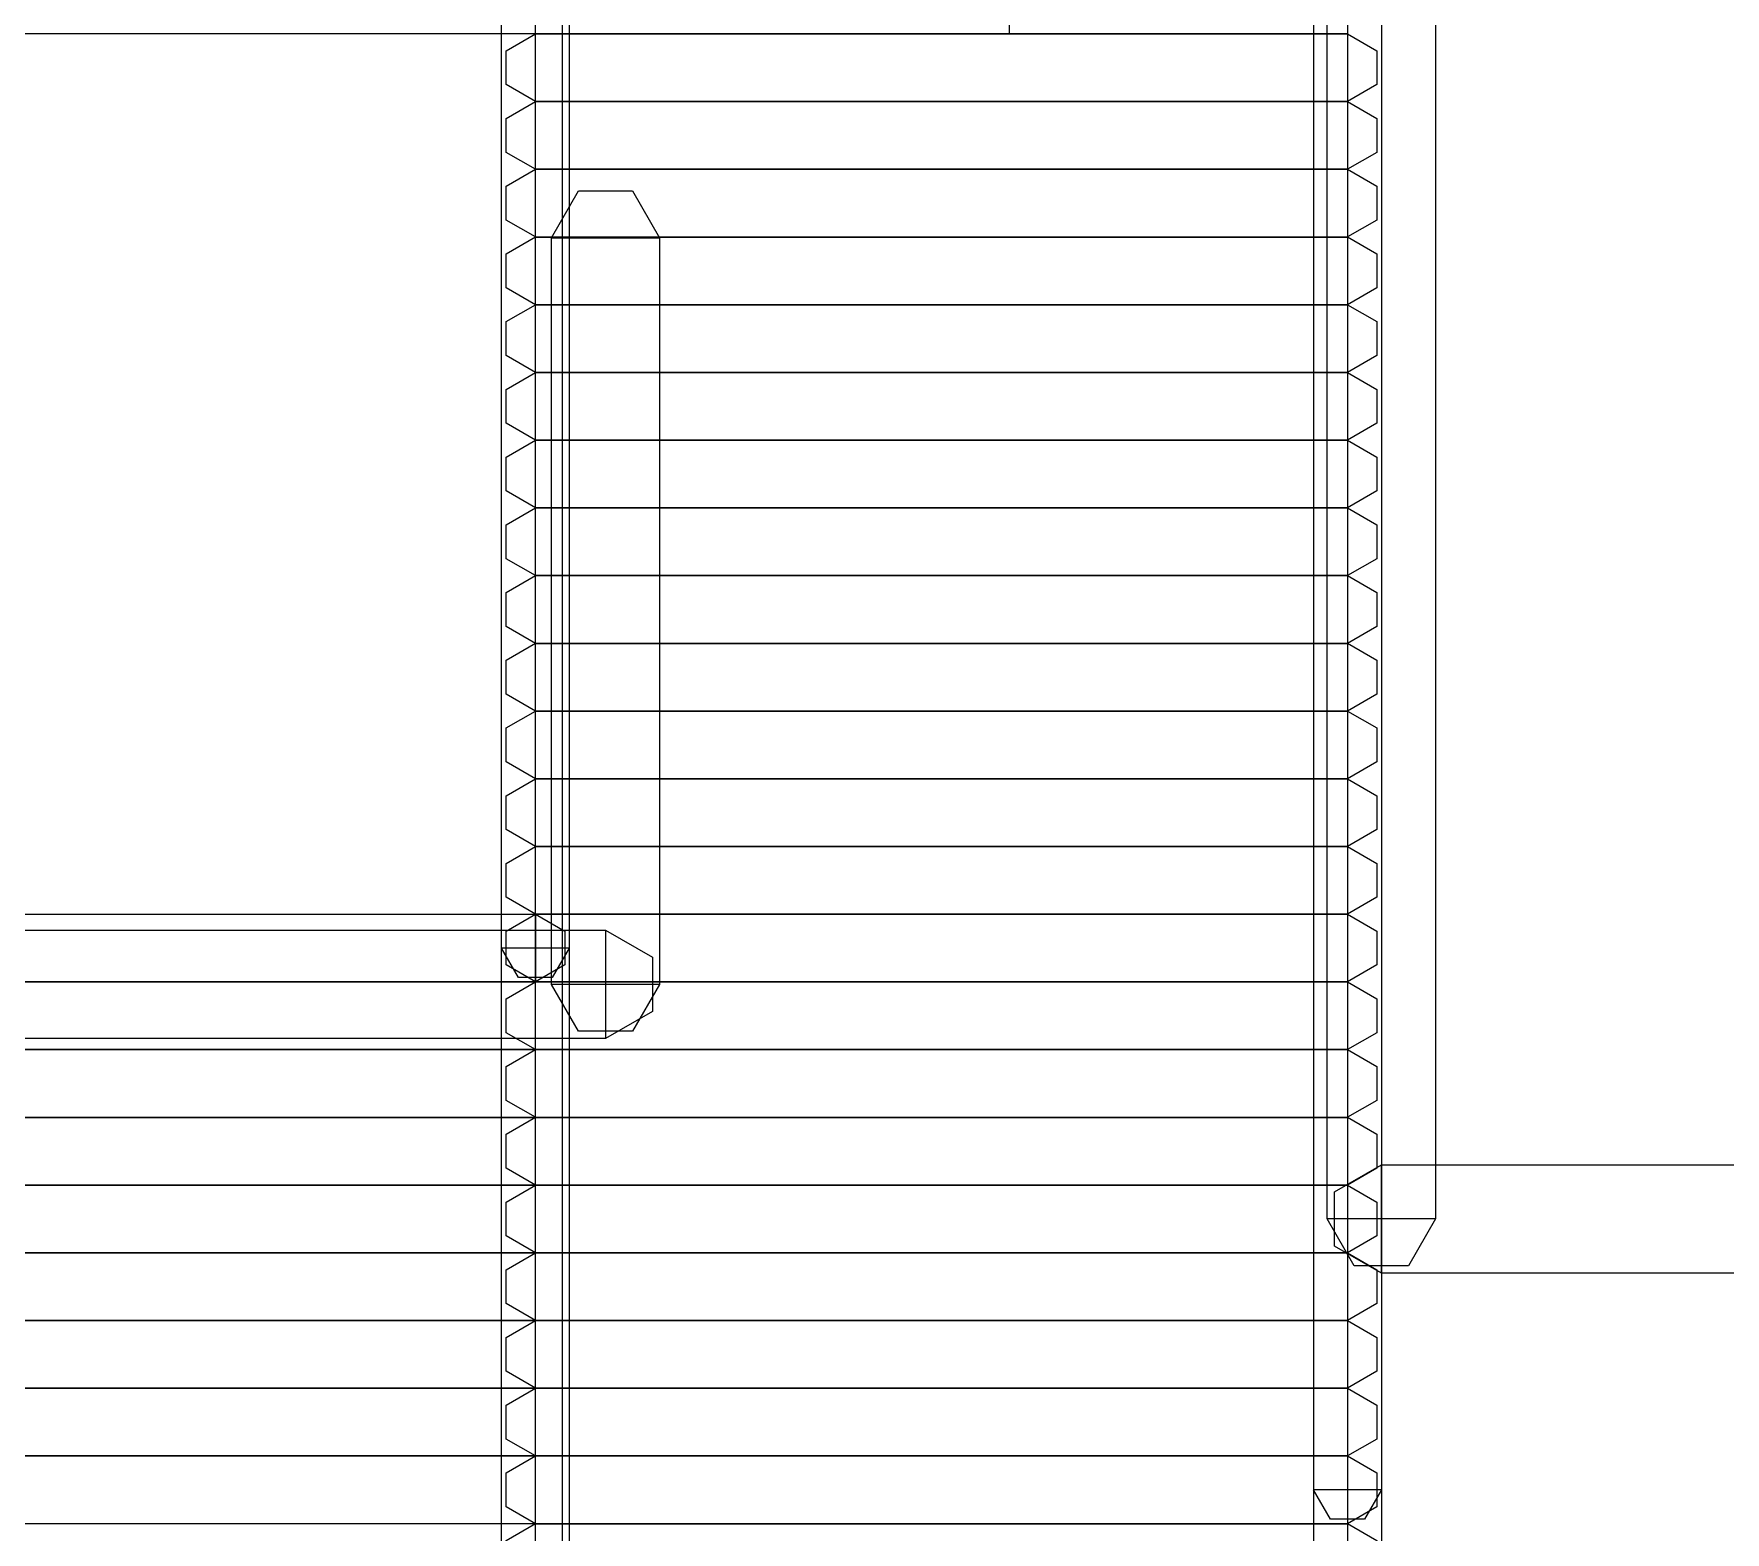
# Model space of a CAD drawing. Extents: x 92.4 to 147.7, y -28.8 to -5.5.
# Drawn here: x 137.473 to 140.647, y -15.321 to -12.511 of the extents above; entities that cross this region are included whole.
import ezdxf

# ---------------------------------------------------------------- set-up
doc = ezdxf.new("R2010")
doc.units = 0
doc.layers.add('LAYER_1', color=7, linetype='CONTINUOUS')

msp = doc.modelspace()

# ---------------------------------------------------------------- linework, layer by layer
at = {"layer": 'LAYER_1'}
msp.add_lwpolyline([(138.4653, -28.8307), (138.4653, -5.4627)], dxfattribs=at)
at = {"layer": 'LAYER_1', "color": 53}
for points in [[(138.478, -17.2737), (138.351, -17.2737), (138.351, -7.1137), (138.478, -7.1137), (138.478, -17.2737)], [(139.875, -7.1137), (140.002, -7.1137), (140.002, -17.2737), (139.875, -17.2737), (139.875, -7.1137)], [(139.875, -9.1457), (140.002, -9.1457), (140.002, -15.2417), (139.875, -15.2417), (139.875, -9.1457)], [(140.1036, -14.7337), (139.9004, -14.7337), (139.9004, -9.6537), (140.1036, -9.6537), (140.1036, -14.7337)], [(138.478, -14.2257), (138.351, -14.2257), (138.351, -10.1617), (138.478, -10.1617), (138.478, -14.2257)], [(139.9385, -12.3842), (139.9385, -12.5112), (138.4145, -12.5112), (138.4145, -12.3842), (139.9385, -12.3842)], [(139.9385, -12.3842), (139.9385, -12.5112), (138.4145, -12.5112), (138.4145, -12.3842), (139.9385, -12.3842)], [(138.4145, -12.6381), (138.3595, -12.6064), (138.3595, -12.5429), (138.4145, -12.5112)], [(138.4145, -12.6381), (138.3595, -12.6064), (138.3595, -12.5429), (138.4145, -12.5112)], [(139.9385, -12.5112), (139.9385, -12.6382), (138.4145, -12.6382), (138.4145, -12.5112), (139.9385, -12.5112)], [(138.4145, -12.5112)], [(139.9385, -12.5112), (139.9385, -12.6382), (138.4145, -12.6382), (138.4145, -12.5112), (139.9385, -12.5112)], [(138.4145, -12.5112)], [(139.9385, -12.5112), (139.9934, -12.5429), (139.9934, -12.6064), (139.9385, -12.6381)], [(139.9385, -12.5112), (139.9934, -12.5429), (139.9934, -12.6064), (139.9385, -12.6381)], [(138.4145, -12.543)], [(138.4145, -12.543)], [(138.4145, -12.5747), (138.4145, -12.5747), (138.4145, -12.5747), (138.4145, -12.5746), (138.4145, -12.5746), (138.4145, -12.5746)], [(138.4145, -12.5747), (138.4145, -12.5747), (138.4145, -12.5747), (138.4145, -12.5746), (138.4145, -12.5746), (138.4145, -12.5746)], [(139.9385, -12.5746), (139.9384, -12.5746), (139.9384, -12.5747), (139.9385, -12.5747)], [(139.9385, -12.5746), (139.9384, -12.5746), (139.9384, -12.5747), (139.9385, -12.5747)], [(139.9385, -12.5747)], [(139.9385, -12.5747)], [(139.9385, -12.6064)], [(139.9385, -12.6064)], [(138.4145, -12.7651), (138.3595, -12.7334), (138.3595, -12.6699), (138.4145, -12.6381)], [(138.4145, -12.7651), (138.3595, -12.7334), (138.3595, -12.6699), (138.4145, -12.6381)], [(138.4145, -12.6381)], [(138.4145, -12.6381)], [(139.9385, -12.6382), (139.9385, -12.7652), (138.4145, -12.7652), (138.4145, -12.6382), (139.9385, -12.6382)], [(139.9385, -12.6382), (139.9385, -12.7652), (138.4145, -12.7652), (138.4145, -12.6382), (139.9385, -12.6382)], [(139.9385, -12.6381)], [(139.9385, -12.6381), (139.9934, -12.6699), (139.9934, -12.7334), (139.9385, -12.7651)], [(139.9385, -12.6381)], [(139.9385, -12.6381), (139.9934, -12.6699), (139.9934, -12.7334), (139.9385, -12.7651)], [(138.4145, -12.6699)], [(138.4145, -12.6699)], [(138.4145, -12.7016), (138.4145, -12.7016), (138.4145, -12.7016), (138.4145, -12.7016), (138.4145, -12.7016), (138.4145, -12.7016), (138.4145, -12.7016)], [(138.4145, -12.7016), (138.4145, -12.7016), (138.4145, -12.7016), (138.4145, -12.7016), (138.4145, -12.7016), (138.4145, -12.7016), (138.4145, -12.7016)], [(139.9385, -12.7016), (139.9385, -12.7016), (139.9385, -12.7016), (139.9385, -12.7016), (139.9385, -12.7016), (139.9385, -12.7016), (139.9385, -12.7016)], [(139.9385, -12.7016), (139.9385, -12.7016), (139.9385, -12.7016), (139.9385, -12.7016), (139.9385, -12.7016), (139.9385, -12.7016), (139.9385, -12.7016)], [(139.9385, -12.7017)], [(139.9385, -12.7017)], [(139.9385, -12.7334)], [(139.9385, -12.7334)], [(138.4145, -12.8921), (138.3595, -12.8604), (138.3595, -12.7969), (138.4145, -12.7651)], [(138.4145, -12.8921), (138.3595, -12.8604), (138.3595, -12.7969), (138.4145, -12.7651)], [(138.4145, -12.7651)], [(138.4145, -12.7651)], [(139.9385, -12.7652), (139.9385, -12.8922), (138.4145, -12.8922), (138.4145, -12.7652), (139.9385, -12.7652)], [(139.9385, -12.7652), (139.9385, -12.8922), (138.4145, -12.8922), (138.4145, -12.7652), (139.9385, -12.7652)], [(139.9385, -12.7651)], [(139.9385, -12.7651), (139.9934, -12.7969), (139.9934, -12.8604), (139.9385, -12.8921)], [(139.9385, -12.7651)], [(139.9385, -12.7651), (139.9934, -12.7969), (139.9934, -12.8604), (139.9385, -12.8921)], [(138.4145, -12.7969)], [(138.4145, -12.7969)], [(138.4445, -12.8937), (138.4953, -12.8057), (138.5969, -12.8057), (138.6477, -12.8937)], [(138.4145, -12.8286), (138.4145, -12.8286), (138.4145, -12.8286), (138.4145, -12.8286), (138.4145, -12.8286), (138.4145, -12.8286), (138.4145, -12.8286)], [(138.4145, -12.8286), (138.4145, -12.8286), (138.4145, -12.8286), (138.4145, -12.8286), (138.4145, -12.8286), (138.4145, -12.8286), (138.4145, -12.8286)], [(139.9385, -12.8286), (139.9385, -12.8286), (139.9385, -12.8286), (139.9385, -12.8286), (139.9385, -12.8286), (139.9385, -12.8286), (139.9385, -12.8286)], [(139.9385, -12.8286), (139.9385, -12.8286), (139.9385, -12.8286), (139.9385, -12.8286), (139.9385, -12.8286), (139.9385, -12.8286), (139.9385, -12.8286)], [(139.9385, -12.8287)], [(139.9385, -12.8287)], [(139.9385, -12.8604)], [(139.9385, -12.8604)], [(138.4145, -13.0192), (138.3594, -12.9874), (138.3594, -12.9239), (138.4145, -12.8921)], [(138.4145, -13.0192), (138.3594, -12.9874), (138.3594, -12.9239), (138.4145, -12.8921)], [(138.4145, -12.8921)], [(138.4145, -12.8921)], [(139.9385, -12.8922), (139.9385, -13.0192), (138.4145, -13.0192), (138.4145, -12.8922), (139.9385, -12.8922)], [(139.9385, -12.8922), (139.9385, -13.0192), (138.4145, -13.0192), (138.4145, -12.8922), (139.9385, -12.8922)], [(138.4445, -12.8937), (138.6477, -12.8937), (138.6477, -14.2937), (138.4445, -14.2937), (138.4445, -12.8937)], [(138.5461, -12.8937)], [(138.5461, -12.8937), (138.5461, -12.8937), (138.5461, -12.8937), (138.5461, -12.8937), (138.5461, -12.8937), (138.5461, -12.8937), (138.5461, -12.8937)], [(138.5969, -12.8937)], [(138.6477, -12.8937)], [(139.9385, -12.8921)], [(139.9385, -12.8921), (139.9935, -12.9239), (139.9935, -12.9874), (139.9385, -13.0192)], [(139.9385, -12.8921)], [(139.9385, -12.8921), (139.9935, -12.9239), (139.9935, -12.9874), (139.9385, -13.0192)], [(138.4145, -12.9239)], [(138.4145, -12.9239)], [(138.4145, -12.9556), (138.4144, -12.9556), (138.4144, -12.9557), (138.4145, -12.9557)], [(138.4145, -12.9556), (138.4144, -12.9556), (138.4144, -12.9557), (138.4145, -12.9557)], [(139.9385, -12.9557), (139.9385, -12.9557), (139.9385, -12.9557), (139.9385, -12.9556), (139.9385, -12.9556), (139.9385, -12.9556)], [(139.9385, -12.9557), (139.9385, -12.9557), (139.9385, -12.9557), (139.9385, -12.9556), (139.9385, -12.9556), (139.9385, -12.9556)], [(139.9385, -12.9557)], [(139.9385, -12.9557)], [(139.9385, -12.9875)], [(139.9385, -12.9875)], [(138.4145, -13.1461), (138.3595, -13.1144), (138.3595, -13.0509), (138.4145, -13.0191)], [(138.4145, -13.1461), (138.3595, -13.1144), (138.3595, -13.0509), (138.4145, -13.0191)], [(138.4145, -13.0191)], [(138.4145, -13.0191)], [(139.9385, -13.0192), (139.9385, -13.1462), (138.4145, -13.1462), (138.4145, -13.0192), (139.9385, -13.0192)], [(139.9385, -13.0192), (139.9385, -13.1462), (138.4145, -13.1462), (138.4145, -13.0192), (139.9385, -13.0192)], [(139.9385, -13.0191), (139.9934, -13.0509), (139.9934, -13.1144), (139.9385, -13.1461)], [(139.9385, -13.0191), (139.9934, -13.0509), (139.9934, -13.1144), (139.9385, -13.1461)], [(139.9385, -13.0192)], [(139.9385, -13.0192)], [(138.4145, -13.0509)], [(138.4145, -13.0509)], [(138.4145, -13.0826), (138.4145, -13.0826), (138.4145, -13.0826), (138.4145, -13.0826), (138.4145, -13.0826), (138.4145, -13.0826), (138.4145, -13.0826)], [(138.4145, -13.0826), (138.4145, -13.0826), (138.4145, -13.0826), (138.4145, -13.0826), (138.4145, -13.0826), (138.4145, -13.0826), (138.4145, -13.0826)], [(139.9385, -13.0826), (139.9385, -13.0826), (139.9385, -13.0826), (139.9385, -13.0826), (139.9385, -13.0826), (139.9385, -13.0826), (139.9385, -13.0826)], [(139.9385, -13.0826), (139.9385, -13.0826), (139.9385, -13.0826), (139.9385, -13.0826), (139.9385, -13.0826), (139.9385, -13.0826), (139.9385, -13.0826)], [(139.9385, -13.0827)], [(139.9385, -13.0827)], [(139.9385, -13.1144)], [(139.9385, -13.1144)], [(138.4145, -13.2732), (138.3594, -13.2414), (138.3594, -13.1779), (138.4145, -13.1461)], [(138.4145, -13.2732), (138.3594, -13.2414), (138.3594, -13.1779), (138.4145, -13.1461)], [(138.4145, -13.1461)], [(138.4145, -13.1461)], [(139.9385, -13.1462), (139.9385, -13.2732), (138.4145, -13.2732), (138.4145, -13.1462), (139.9385, -13.1462)], [(139.9385, -13.1462), (139.9385, -13.2732), (138.4145, -13.2732), (138.4145, -13.1462), (139.9385, -13.1462)], [(139.9385, -13.1461)], [(139.9385, -13.1461), (139.9935, -13.1779), (139.9935, -13.2414), (139.9385, -13.2732)], [(139.9385, -13.1461)], [(139.9385, -13.1461), (139.9935, -13.1779), (139.9935, -13.2414), (139.9385, -13.2732)], [(138.4145, -13.1779)], [(138.4145, -13.1779)], [(138.4145, -13.2096), (138.4144, -13.2096), (138.4144, -13.2097), (138.4145, -13.2097)], [(138.4145, -13.2096), (138.4144, -13.2096), (138.4144, -13.2097), (138.4145, -13.2097)], [(139.9385, -13.2097), (139.9385, -13.2097), (139.9385, -13.2097), (139.9385, -13.2096), (139.9385, -13.2096), (139.9385, -13.2096)], [(139.9385, -13.2097), (139.9385, -13.2097), (139.9385, -13.2097), (139.9385, -13.2096), (139.9385, -13.2096), (139.9385, -13.2096)], [(139.9385, -13.2097)], [(139.9385, -13.2097)], [(139.9385, -13.2415)], [(139.9385, -13.2415)], [(138.4145, -13.4001), (138.3595, -13.3684), (138.3595, -13.3049), (138.4145, -13.2731)], [(138.4145, -13.4001), (138.3595, -13.3684), (138.3595, -13.3049), (138.4145, -13.2731)], [(138.4145, -13.2731)], [(138.4145, -13.2731)], [(139.9385, -13.2732), (139.9385, -13.4002), (138.4145, -13.4002), (138.4145, -13.2732), (139.9385, -13.2732)], [(139.9385, -13.2732), (139.9385, -13.4002), (138.4145, -13.4002), (138.4145, -13.2732), (139.9385, -13.2732)], [(139.9385, -13.2731), (139.9934, -13.3049), (139.9934, -13.3684), (139.9385, -13.4001)], [(139.9385, -13.2731), (139.9934, -13.3049), (139.9934, -13.3684), (139.9385, -13.4001)], [(139.9385, -13.2732)], [(139.9385, -13.2732)], [(138.4145, -13.3049)], [(138.4145, -13.3049)], [(138.4145, -13.3366), (138.4145, -13.3366), (138.4145, -13.3366), (138.4145, -13.3366), (138.4145, -13.3366), (138.4145, -13.3366), (138.4145, -13.3366)], [(138.4145, -13.3366), (138.4145, -13.3366), (138.4145, -13.3366), (138.4145, -13.3366), (138.4145, -13.3366), (138.4145, -13.3366), (138.4145, -13.3366)], [(139.9385, -13.3366), (139.9385, -13.3366), (139.9385, -13.3366), (139.9385, -13.3366), (139.9385, -13.3366), (139.9385, -13.3366), (139.9385, -13.3366)], [(139.9385, -13.3366), (139.9385, -13.3366), (139.9385, -13.3366), (139.9385, -13.3366), (139.9385, -13.3366), (139.9385, -13.3366), (139.9385, -13.3366)], [(139.9385, -13.3367)], [(139.9385, -13.3367)], [(139.9385, -13.3684)], [(139.9385, -13.3684)], [(138.4145, -13.5271), (138.3595, -13.4954), (138.3595, -13.4319), (138.4145, -13.4001)], [(138.4145, -13.5271), (138.3595, -13.4954), (138.3595, -13.4319), (138.4145, -13.4001)], [(138.4145, -13.4001)], [(138.4145, -13.4001)], [(139.9385, -13.4002), (139.9385, -13.5272), (138.4145, -13.5272), (138.4145, -13.4002), (139.9385, -13.4002)], [(139.9385, -13.4002), (139.9385, -13.5272), (138.4145, -13.5272), (138.4145, -13.4002), (139.9385, -13.4002)], [(139.9385, -13.4001)], [(139.9385, -13.4001), (139.9934, -13.4319), (139.9934, -13.4954), (139.9385, -13.5271)], [(139.9385, -13.4001)], [(139.9385, -13.4001), (139.9934, -13.4319), (139.9934, -13.4954), (139.9385, -13.5271)], [(138.4145, -13.4319)], [(138.4145, -13.4319)], [(138.4145, -13.4636), (138.4145, -13.4636), (138.4145, -13.4636), (138.4145, -13.4636), (138.4145, -13.4636), (138.4145, -13.4636), (138.4145, -13.4636)], [(138.4145, -13.4636), (138.4145, -13.4636), (138.4145, -13.4636), (138.4145, -13.4636), (138.4145, -13.4636), (138.4145, -13.4636), (138.4145, -13.4636)], [(139.9385, -13.4636), (139.9385, -13.4636), (139.9385, -13.4636), (139.9385, -13.4636), (139.9385, -13.4636), (139.9385, -13.4636), (139.9385, -13.4636)], [(139.9385, -13.4636), (139.9385, -13.4636), (139.9385, -13.4636), (139.9385, -13.4636), (139.9385, -13.4636), (139.9385, -13.4636), (139.9385, -13.4636)], [(139.9385, -13.4637)], [(139.9385, -13.4637)], [(139.9385, -13.4954)], [(139.9385, -13.4954)], [(138.4145, -13.6542), (138.3594, -13.6224), (138.3594, -13.5589), (138.4145, -13.5271)], [(138.4145, -13.6542), (138.3594, -13.6224), (138.3594, -13.5589), (138.4145, -13.5271)], [(138.4145, -13.5271)], [(138.4145, -13.5271)], [(139.9385, -13.5272), (139.9385, -13.6542), (138.4145, -13.6542), (138.4145, -13.5272), (139.9385, -13.5272)], [(139.9385, -13.5272), (139.9385, -13.6542), (138.4145, -13.6542), (138.4145, -13.5272), (139.9385, -13.5272)], [(139.9385, -13.5271)], [(139.9385, -13.5271), (139.9935, -13.5589), (139.9935, -13.6224), (139.9385, -13.6542)], [(139.9385, -13.5271)], [(139.9385, -13.5271), (139.9935, -13.5589), (139.9935, -13.6224), (139.9385, -13.6542)], [(138.4145, -13.5589)], [(138.4145, -13.5589)], [(138.4145, -13.5906), (138.4144, -13.5906), (138.4144, -13.5907), (138.4145, -13.5907)], [(138.4145, -13.5906), (138.4144, -13.5906), (138.4144, -13.5907), (138.4145, -13.5907)], [(139.9385, -13.5907), (139.9385, -13.5907), (139.9385, -13.5907), (139.9385, -13.5906), (139.9385, -13.5906), (139.9385, -13.5906)], [(139.9385, -13.5907), (139.9385, -13.5907), (139.9385, -13.5907), (139.9385, -13.5906), (139.9385, -13.5906), (139.9385, -13.5906)], [(139.9385, -13.5907)], [(139.9385, -13.5907)], [(139.9385, -13.6225)], [(139.9385, -13.6225)], [(138.4145, -13.7811), (138.3595, -13.7494), (138.3595, -13.6859), (138.4145, -13.6541)], [(138.4145, -13.7811), (138.3595, -13.7494), (138.3595, -13.6859), (138.4145, -13.6541)], [(138.4145, -13.6541)], [(138.4145, -13.6541)], [(139.9385, -13.6542), (139.9385, -13.7812), (138.4145, -13.7812), (138.4145, -13.6542), (139.9385, -13.6542)], [(139.9385, -13.6542), (139.9385, -13.7812), (138.4145, -13.7812), (138.4145, -13.6542), (139.9385, -13.6542)], [(139.9385, -13.6541), (139.9934, -13.6859), (139.9934, -13.7494), (139.9385, -13.7811)], [(139.9385, -13.6541), (139.9934, -13.6859), (139.9934, -13.7494), (139.9385, -13.7811)], [(139.9385, -13.6542)], [(139.9385, -13.6542)], [(138.4145, -13.6859)], [(138.4145, -13.6859)], [(138.4145, -13.7176), (138.4145, -13.7176), (138.4145, -13.7176), (138.4145, -13.7176), (138.4145, -13.7176), (138.4145, -13.7176), (138.4145, -13.7176)], [(138.4145, -13.7176), (138.4145, -13.7176), (138.4145, -13.7176), (138.4145, -13.7176), (138.4145, -13.7176), (138.4145, -13.7176), (138.4145, -13.7176)], [(139.9385, -13.7176), (139.9385, -13.7176), (139.9385, -13.7176), (139.9385, -13.7176), (139.9385, -13.7176), (139.9385, -13.7176), (139.9385, -13.7176)], [(139.9385, -13.7176), (139.9385, -13.7176), (139.9385, -13.7176), (139.9385, -13.7176), (139.9385, -13.7176), (139.9385, -13.7176), (139.9385, -13.7176)], [(139.9385, -13.7177)], [(139.9385, -13.7177)], [(139.9385, -13.7494)], [(139.9385, -13.7494)], [(138.4145, -13.9081), (138.3595, -13.8764), (138.3595, -13.8129), (138.4145, -13.7811)], [(138.4145, -13.9081), (138.3595, -13.8764), (138.3595, -13.8129), (138.4145, -13.7811)], [(138.4145, -13.7811)], [(138.4145, -13.7811)], [(139.9385, -13.7812), (139.9385, -13.9082), (138.4145, -13.9082), (138.4145, -13.7812), (139.9385, -13.7812)], [(139.9385, -13.7812), (139.9385, -13.9082), (138.4145, -13.9082), (138.4145, -13.7812), (139.9385, -13.7812)], [(139.9385, -13.7811)], [(139.9385, -13.7811), (139.9934, -13.8129), (139.9934, -13.8764), (139.9385, -13.9081)], [(139.9385, -13.7811)], [(139.9385, -13.7811), (139.9934, -13.8129), (139.9934, -13.8764), (139.9385, -13.9081)], [(138.4145, -13.8129)], [(138.4145, -13.8129)], [(138.4145, -13.8446), (138.4145, -13.8446), (138.4145, -13.8446), (138.4145, -13.8446), (138.4145, -13.8446), (138.4145, -13.8446), (138.4145, -13.8446)], [(138.4145, -13.8446), (138.4145, -13.8446), (138.4145, -13.8446), (138.4145, -13.8446), (138.4145, -13.8446), (138.4145, -13.8446), (138.4145, -13.8446)], [(139.9385, -13.8446), (139.9385, -13.8446), (139.9385, -13.8446), (139.9385, -13.8446), (139.9385, -13.8446), (139.9385, -13.8446), (139.9385, -13.8446)], [(139.9385, -13.8446), (139.9385, -13.8446), (139.9385, -13.8446), (139.9385, -13.8446), (139.9385, -13.8446), (139.9385, -13.8446), (139.9385, -13.8446)], [(139.9385, -13.8447)], [(139.9385, -13.8447)], [(139.9385, -13.8764)], [(139.9385, -13.8764)], [(138.4145, -14.0352), (138.3594, -14.0034), (138.3594, -13.9399), (138.4145, -13.9081)], [(138.4145, -14.0352), (138.3594, -14.0034), (138.3594, -13.9399), (138.4145, -13.9081)], [(138.4145, -13.9081)], [(138.4145, -13.9081)], [(139.9385, -13.9082), (139.9385, -14.0352), (138.4145, -14.0352), (138.4145, -13.9082), (139.9385, -13.9082)], [(139.9385, -13.9082), (139.9385, -14.0352), (138.4145, -14.0352), (138.4145, -13.9082), (139.9385, -13.9082)], [(139.9385, -13.9081)], [(139.9385, -13.9081), (139.9935, -13.9399), (139.9935, -14.0034), (139.9385, -14.0352)], [(139.9385, -13.9081)], [(139.9385, -13.9081), (139.9935, -13.9399), (139.9935, -14.0034), (139.9385, -14.0352)], [(138.4145, -13.9399)], [(138.4145, -13.9399)], [(138.4145, -13.9716), (138.4144, -13.9716), (138.4144, -13.9717), (138.4145, -13.9717)], [(138.4145, -13.9716), (138.4144, -13.9716), (138.4144, -13.9717), (138.4145, -13.9717)], [(139.9385, -13.9717), (139.9385, -13.9717), (139.9385, -13.9717), (139.9385, -13.9716), (139.9385, -13.9716), (139.9385, -13.9716)], [(139.9385, -13.9717), (139.9385, -13.9717), (139.9385, -13.9717), (139.9385, -13.9716), (139.9385, -13.9716), (139.9385, -13.9716)], [(139.9385, -13.9717)], [(139.9385, -13.9717)], [(139.9385, -14.0035)], [(139.9385, -14.0035)], [(138.4145, -14.1621), (138.3595, -14.1304), (138.3595, -14.0669), (138.4145, -14.0351)], [(138.4145, -14.1621), (138.3595, -14.1304), (138.3595, -14.0669), (138.4145, -14.0351)], [(138.4145, -14.0351)], [(138.4145, -14.0351)], [(139.9385, -14.0352), (139.9385, -14.1622), (138.4145, -14.1622), (138.4145, -14.0352), (139.9385, -14.0352)], [(139.9385, -14.0352), (139.9385, -14.1622), (138.4145, -14.1622), (138.4145, -14.0352), (139.9385, -14.0352)], [(139.9385, -14.0351), (139.9934, -14.0669), (139.9934, -14.1304), (139.9385, -14.1621)], [(139.9385, -14.0351), (139.9934, -14.0669), (139.9934, -14.1304), (139.9385, -14.1621)], [(139.9385, -14.0352)], [(139.9385, -14.0352)], [(138.4145, -14.0669)], [(138.4145, -14.0669)], [(138.4145, -14.0986), (138.4145, -14.0986), (138.4145, -14.0986), (138.4145, -14.0986), (138.4145, -14.0986), (138.4145, -14.0986), (138.4145, -14.0986)], [(138.4145, -14.0986), (138.4145, -14.0986), (138.4145, -14.0986), (138.4145, -14.0986), (138.4145, -14.0986), (138.4145, -14.0986), (138.4145, -14.0986)], [(139.9385, -14.0986), (139.9385, -14.0986), (139.9385, -14.0986), (139.9385, -14.0986), (139.9385, -14.0986), (139.9385, -14.0986), (139.9385, -14.0986)], [(139.9385, -14.0986), (139.9385, -14.0986), (139.9385, -14.0986), (139.9385, -14.0986), (139.9385, -14.0986), (139.9385, -14.0986), (139.9385, -14.0986)], [(139.9385, -14.0987)], [(139.9385, -14.0987)], [(139.9385, -14.1304)], [(139.9385, -14.1304)], [(134.6045, -14.2892), (134.6045, -14.1622), (138.4145, -14.1622), (138.4145, -14.2892), (134.6045, -14.2892)], [(139.9385, -14.1622), (139.9385, -14.2892), (134.6045, -14.2892), (134.6045, -14.1622), (139.9385, -14.1622)], [(138.4145, -14.2892), (138.3594, -14.2574), (138.3594, -14.1939), (138.4145, -14.1621)], [(138.4145, -14.1621), (138.4695, -14.1939), (138.4695, -14.2574), (138.4145, -14.2892)], [(138.4145, -14.1621)], [(139.9385, -14.1622), (139.9385, -14.2892), (138.4145, -14.2892), (138.4145, -14.1622), (139.9385, -14.1622)], [(139.9385, -14.1621)], [(139.9385, -14.1621), (139.9935, -14.1939), (139.9935, -14.2574), (139.9385, -14.2892)], [(139.9385, -14.1621)], [(139.9385, -14.1621), (139.9935, -14.1939), (139.9935, -14.2574), (139.9385, -14.2892)], [(135.9461, -14.3953), (135.9461, -14.1921), (138.5461, -14.1921), (138.5461, -14.3953), (135.9461, -14.3953)], [(138.4145, -14.1939)], [(138.5461, -14.1921), (138.634, -14.2429), (138.634, -14.3445), (138.5461, -14.3953)], [(138.351, -14.2257)], [(138.478, -14.2257), (138.4463, -14.2806), (138.3828, -14.2806), (138.351, -14.2257)], [(138.3828, -14.2257)], [(138.4145, -14.2256), (138.4144, -14.2256), (138.4144, -14.2257), (138.4145, -14.2257)], [(138.4145, -14.2257), (138.4145, -14.2257), (138.4145, -14.2257), (138.4145, -14.2256), (138.4145, -14.2256), (138.4145, -14.2256)], [(138.4145, -14.2257)], [(138.4145, -14.2257), (138.4145, -14.2257), (138.4145, -14.2257), (138.4145, -14.2257), (138.4145, -14.2257), (138.4145, -14.2257), (138.4145, -14.2257)], [(139.9385, -14.2257), (139.9385, -14.2257), (139.9385, -14.2257), (139.9385, -14.2256), (139.9385, -14.2256), (139.9385, -14.2256)], [(139.9385, -14.2257), (139.9385, -14.2257), (139.9385, -14.2257), (139.9385, -14.2256), (139.9385, -14.2256), (139.9385, -14.2256)], [(139.9385, -14.2257)], [(139.9385, -14.2257)], [(138.4145, -14.2575)], [(139.9385, -14.2575)], [(139.9385, -14.2575)], [(139.9385, -14.2892), (139.9385, -14.4162), (134.6045, -14.4162), (134.6045, -14.2892), (139.9385, -14.2892)], [(138.4145, -14.4161), (138.3595, -14.3844), (138.3595, -14.3209), (138.4145, -14.2891)], [(138.4145, -14.2891)], [(138.4145, -14.2892)], [(139.9385, -14.2892), (139.9385, -14.4162), (138.4145, -14.4162), (138.4145, -14.2892), (139.9385, -14.2892)], [(138.4445, -14.2937)], [(138.6477, -14.2937), (138.5969, -14.3816), (138.4953, -14.3816), (138.4445, -14.2937)], [(138.4953, -14.2937)], [(138.5461, -14.2937), (138.5461, -14.2937), (138.5461, -14.2937), (138.5461, -14.2937), (138.5461, -14.2937), (138.5461, -14.2937), (138.5461, -14.2937)], [(138.5461, -14.2937), (138.5461, -14.2937), (138.5461, -14.2937), (138.5461, -14.2937), (138.5461, -14.2937), (138.5461, -14.2937), (138.5461, -14.2937)], [(139.9385, -14.2891), (139.9934, -14.3209), (139.9934, -14.3844), (139.9385, -14.4161)], [(139.9385, -14.2891), (139.9934, -14.3209), (139.9934, -14.3844), (139.9385, -14.4161)], [(139.9385, -14.2892)], [(139.9385, -14.2892)], [(138.4145, -14.3209)], [(138.5461, -14.3445)], [(138.4145, -14.3526), (138.4145, -14.3526), (138.4145, -14.3526), (138.4145, -14.3526), (138.4145, -14.3526), (138.4145, -14.3526), (138.4145, -14.3526)], [(139.9385, -14.3526), (139.9385, -14.3526), (139.9385, -14.3526), (139.9385, -14.3526), (139.9385, -14.3526), (139.9385, -14.3526), (139.9385, -14.3526)], [(139.9385, -14.3526), (139.9385, -14.3526), (139.9385, -14.3526), (139.9385, -14.3526), (139.9385, -14.3526), (139.9385, -14.3526), (139.9385, -14.3526)], [(139.9385, -14.3527)], [(139.9385, -14.3527)], [(138.5461, -14.3953)], [(139.9385, -14.3844)], [(139.9385, -14.3844)], [(139.9385, -14.4162), (139.9385, -14.5432), (134.6045, -14.5432), (134.6045, -14.4162), (139.9385, -14.4162)], [(138.4145, -14.5431), (138.3595, -14.5114), (138.3595, -14.4479), (138.4145, -14.4161)], [(138.4145, -14.4161)], [(139.9385, -14.4162), (139.9385, -14.5432), (138.4145, -14.5432), (138.4145, -14.4162), (139.9385, -14.4162)], [(139.9385, -14.4161)], [(139.9385, -14.4161), (139.9934, -14.4479), (139.9934, -14.5114), (139.9385, -14.5431)], [(139.9385, -14.4161)], [(139.9385, -14.4161), (139.9934, -14.4479), (139.9934, -14.5114), (139.9385, -14.5431)], [(138.4145, -14.4479)], [(138.4145, -14.4796), (138.4145, -14.4796), (138.4145, -14.4796), (138.4145, -14.4796), (138.4145, -14.4796), (138.4145, -14.4796), (138.4145, -14.4796)], [(139.9385, -14.4796), (139.9385, -14.4796), (139.9385, -14.4796), (139.9385, -14.4796), (139.9385, -14.4796), (139.9385, -14.4796), (139.9385, -14.4796)], [(139.9385, -14.4796), (139.9385, -14.4796), (139.9385, -14.4796), (139.9385, -14.4796), (139.9385, -14.4796), (139.9385, -14.4796), (139.9385, -14.4796)], [(139.9385, -14.4797)], [(139.9385, -14.4797)], [(139.9385, -14.5114)], [(139.9385, -14.5114)], [(139.9385, -14.5432), (139.9385, -14.6702), (134.6045, -14.6702), (134.6045, -14.5432), (139.9385, -14.5432)], [(138.4145, -14.6702), (138.3594, -14.6384), (138.3594, -14.5749), (138.4145, -14.5431)], [(138.4145, -14.5431)], [(139.9385, -14.5432), (139.9385, -14.6702), (138.4145, -14.6702), (138.4145, -14.5432), (139.9385, -14.5432)], [(139.9385, -14.5431)], [(139.9385, -14.5431), (139.9935, -14.5749), (139.9935, -14.6384), (139.9385, -14.6702)], [(139.9385, -14.5431)], [(139.9385, -14.5431), (139.9935, -14.5749), (139.9935, -14.6384), (139.9385, -14.6702)], [(138.4145, -14.5749)], [(138.4145, -14.6066), (138.4144, -14.6066), (138.4144, -14.6067), (138.4145, -14.6067)], [(139.9385, -14.6067), (139.9385, -14.6067), (139.9385, -14.6067), (139.9385, -14.6066), (139.9385, -14.6066), (139.9385, -14.6066)], [(139.9385, -14.6067), (139.9385, -14.6067), (139.9385, -14.6067), (139.9385, -14.6066), (139.9385, -14.6066), (139.9385, -14.6066)], [(139.9385, -14.6067)], [(139.9385, -14.6067)], [(140.002, -14.8353), (139.914, -14.7845), (139.914, -14.6829), (140.002, -14.6321)], [(139.9385, -14.6385)], [(139.9385, -14.6385)], [(141.907, -14.6321), (141.907, -14.8353), (140.002, -14.8353), (140.002, -14.6321), (141.907, -14.6321)], [(140.002, -14.6321)], [(139.9385, -14.6702), (139.9385, -14.7972), (134.6045, -14.7972), (134.6045, -14.6702), (139.9385, -14.6702)], [(138.4145, -14.7971), (138.3595, -14.7654), (138.3595, -14.7019), (138.4145, -14.6701)], [(138.4145, -14.6701)], [(139.9385, -14.6702), (139.9385, -14.7972), (138.4145, -14.7972), (138.4145, -14.6702), (139.9385, -14.6702)], [(139.9385, -14.6701), (139.9934, -14.7019), (139.9934, -14.7654), (139.9385, -14.7971)], [(139.9385, -14.6701), (139.9934, -14.7019), (139.9934, -14.7654), (139.9385, -14.7971)], [(139.9385, -14.6702)], [(139.9385, -14.6702)], [(140.002, -14.6829)], [(138.4145, -14.7019)], [(138.4145, -14.7336), (138.4145, -14.7336), (138.4145, -14.7336), (138.4145, -14.7336), (138.4145, -14.7336), (138.4145, -14.7336), (138.4145, -14.7336)], [(139.9004, -14.7337)], [(140.1036, -14.7337), (140.0528, -14.8216), (139.9512, -14.8216), (139.9004, -14.7337)], [(139.9385, -14.7336), (139.9385, -14.7336), (139.9385, -14.7336), (139.9385, -14.7336), (139.9385, -14.7336), (139.9385, -14.7336), (139.9385, -14.7336)], [(139.9385, -14.7336), (139.9385, -14.7336), (139.9385, -14.7336), (139.9385, -14.7336), (139.9385, -14.7336), (139.9385, -14.7336), (139.9385, -14.7336)], [(139.9385, -14.7337)], [(139.9385, -14.7337)], [(139.9512, -14.7337)], [(140.002, -14.7337), (140.002, -14.7337), (140.002, -14.7337), (140.002, -14.7337), (140.002, -14.7337), (140.002, -14.7337), (140.002, -14.7337)], [(140.002, -14.7337)], [(140.002, -14.7337), (140.002, -14.7337), (140.002, -14.7337), (140.002, -14.7337), (140.002, -14.7337), (140.002, -14.7337), (140.002, -14.7337)], [(139.9385, -14.7654)], [(139.9385, -14.7654)], [(139.9385, -14.7972), (139.9385, -14.9242), (134.6045, -14.9242), (134.6045, -14.7972), (139.9385, -14.7972)], [(138.4145, -14.9241), (138.3595, -14.8924), (138.3595, -14.8289), (138.4145, -14.7971)], [(138.4145, -14.7971)], [(139.9385, -14.7972), (139.9385, -14.9242), (138.4145, -14.9242), (138.4145, -14.7972), (139.9385, -14.7972)], [(139.9385, -14.7971)], [(139.9385, -14.7971), (139.9934, -14.8289), (139.9934, -14.8924), (139.9385, -14.9241)], [(139.9385, -14.7971)], [(139.9385, -14.7971), (139.9934, -14.8289), (139.9934, -14.8924), (139.9385, -14.9241)], [(138.4145, -14.8289)], [(138.4145, -14.8606), (138.4145, -14.8606), (138.4145, -14.8606), (138.4145, -14.8606), (138.4145, -14.8606), (138.4145, -14.8606), (138.4145, -14.8606)], [(139.9385, -14.8606), (139.9385, -14.8606), (139.9385, -14.8606), (139.9385, -14.8606), (139.9385, -14.8606), (139.9385, -14.8606), (139.9385, -14.8606)], [(139.9385, -14.8606), (139.9385, -14.8606), (139.9385, -14.8606), (139.9385, -14.8606), (139.9385, -14.8606), (139.9385, -14.8606), (139.9385, -14.8606)], [(139.9385, -14.8607)], [(139.9385, -14.8607)], [(139.9385, -14.8924)], [(139.9385, -14.8924)], [(139.9385, -14.9242), (139.9385, -15.0512), (134.6045, -15.0512), (134.6045, -14.9242), (139.9385, -14.9242)], [(138.4145, -15.0512), (138.3594, -15.0194), (138.3594, -14.9559), (138.4145, -14.9241)], [(138.4145, -14.9241)], [(139.9385, -14.9242), (139.9385, -15.0512), (138.4145, -15.0512), (138.4145, -14.9242), (139.9385, -14.9242)], [(139.9385, -14.9241)], [(139.9385, -14.9241), (139.9935, -14.9559), (139.9935, -15.0194), (139.9385, -15.0512)], [(139.9385, -14.9241)], [(139.9385, -14.9241), (139.9935, -14.9559), (139.9935, -15.0194), (139.9385, -15.0512)], [(138.4145, -14.9559)], [(138.4145, -14.9876), (138.4144, -14.9876), (138.4144, -14.9877), (138.4145, -14.9877)], [(139.9385, -14.9877), (139.9385, -14.9877), (139.9385, -14.9877), (139.9385, -14.9876), (139.9385, -14.9876), (139.9385, -14.9876)], [(139.9385, -14.9877), (139.9385, -14.9877), (139.9385, -14.9877), (139.9385, -14.9876), (139.9385, -14.9876), (139.9385, -14.9876)], [(139.9385, -14.9877)], [(139.9385, -14.9877)], [(139.9385, -15.0195)], [(139.9385, -15.0195)], [(139.9385, -15.0512), (139.9385, -15.1782), (134.6045, -15.1782), (134.6045, -15.0512), (139.9385, -15.0512)], [(138.4145, -15.1781), (138.3595, -15.1464), (138.3595, -15.0829), (138.4145, -15.0511)], [(138.4145, -15.0511)], [(139.9385, -15.0512), (139.9385, -15.1782), (138.4145, -15.1782), (138.4145, -15.0512), (139.9385, -15.0512)], [(139.9385, -15.0511), (139.9934, -15.0829), (139.9934, -15.1464), (139.9385, -15.1781)], [(139.9385, -15.0511), (139.9934, -15.0829), (139.9934, -15.1464), (139.9385, -15.1781)], [(139.9385, -15.0512)], [(139.9385, -15.0512)], [(138.4145, -15.0829)], [(138.4145, -15.1146), (138.4145, -15.1146), (138.4145, -15.1146), (138.4145, -15.1146), (138.4145, -15.1146), (138.4145, -15.1146), (138.4145, -15.1146)], [(139.9385, -15.1146), (139.9385, -15.1146), (139.9385, -15.1146), (139.9385, -15.1146), (139.9385, -15.1146), (139.9385, -15.1146), (139.9385, -15.1146)], [(139.9385, -15.1146), (139.9385, -15.1146), (139.9385, -15.1146), (139.9385, -15.1146), (139.9385, -15.1146), (139.9385, -15.1146), (139.9385, -15.1146)], [(139.9385, -15.1147)], [(139.9385, -15.1147)], [(139.9385, -15.1464)], [(139.9385, -15.1464)], [(139.9385, -15.1782), (139.9385, -15.3052), (134.6045, -15.3052), (134.6045, -15.1782), (139.9385, -15.1782)], [(138.4145, -15.3052), (138.3594, -15.2734), (138.3594, -15.2099), (138.4145, -15.1781)], [(138.4145, -15.1781)], [(139.9385, -15.1782), (139.9385, -15.3052), (138.4145, -15.3052), (138.4145, -15.1782), (139.9385, -15.1782)], [(139.9385, -15.1781), (139.9935, -15.2099), (139.9935, -15.2734), (139.9385, -15.3052)], [(139.9385, -15.1781)], [(139.9385, -15.1781)], [(139.9385, -15.1781), (139.9935, -15.2099), (139.9935, -15.2734), (139.9385, -15.3052)], [(138.4145, -15.2099)], [(138.4145, -15.2416), (138.4144, -15.2416), (138.4144, -15.2417), (138.4145, -15.2417)], [(139.8749, -15.2417)], [(140.002, -15.2417), (139.9702, -15.2967), (139.9067, -15.2967), (139.8749, -15.2417)], [(139.9067, -15.2417)], [(139.9384, -15.2417), (139.9384, -15.2417), (139.9384, -15.2417), (139.9385, -15.2417), (139.9385, -15.2417), (139.9385, -15.2417)], [(139.9385, -15.2417), (139.9385, -15.2417), (139.9385, -15.2417), (139.9385, -15.2416), (139.9385, -15.2416), (139.9385, -15.2416)], [(139.9385, -15.2417), (139.9385, -15.2417), (139.9385, -15.2417), (139.9385, -15.2416), (139.9385, -15.2416), (139.9385, -15.2416)], [(139.9385, -15.2417)], [(139.9385, -15.2417)], [(139.9385, -15.2735)], [(139.9385, -15.2735)], [(138.4145, -15.4321), (138.3595, -15.4004), (138.3595, -15.3369), (138.4145, -15.3051)], [(138.4145, -15.3051)], [(139.9385, -15.3052), (139.9385, -15.4322), (138.4145, -15.4322), (138.4145, -15.3052), (139.9385, -15.3052)], [(139.9385, -15.3051), (139.9934, -15.3369), (139.9934, -15.4004), (139.9385, -15.4321)], [(139.9385, -15.3052)], [(139.9385, -15.3052)]]:
    msp.add_lwpolyline(points, dxfattribs=at)
at = {"layer": 'LAYER_1'}
msp.add_lwpolyline([(139.3035, -11.8761), (139.3035, -12.5112), (136.1285, -12.5112), (136.1285, -11.8761), (139.3035, -11.8761)], close=True, dxfattribs=at)

doc.saveas('drawing.dxf')
